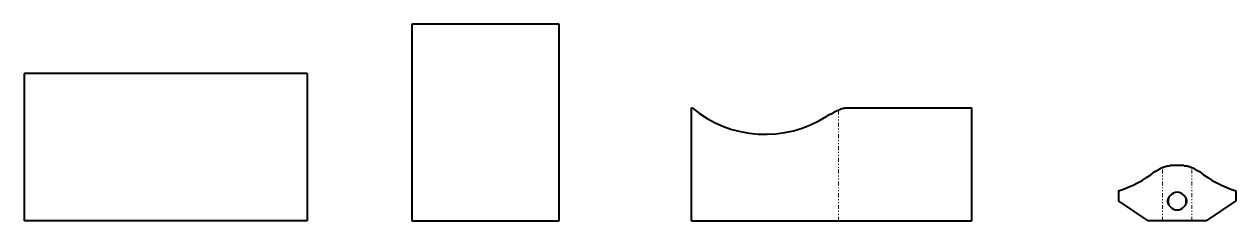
# Model space of a CAD drawing. Header units: millimetres. Extents: x 0 to 1235, y 0 to 200.
import ezdxf

# ---------------------------------------------------------------- set-up
doc = ezdxf.new("R2010")
doc.units = ezdxf.units.MM
for name, pattern in [('K5LT_AUXILIARY', [0]), ('K5LT_BASIC', [0]), ('K5LT_CHAIN_LINE_WITH_2_POINTS', [12, 4, -2, 1, -2, 1, -2])]:
    doc.linetypes.add(name, pattern=pattern)

msp = doc.modelspace()

# ---------------------------------------------------------------- linework, layer by layer
at = {"color": 7, "linetype": 'K5LT_BASIC', "lineweight": 40, "true_color": 0xffffff}
for p, q in [((545, 200), (395, 200)), ((395, 200), (395, 0)), ((545, 0), (545, 200)), ((0, 150), (0, 0)), ((288.4, 150), (0, 150)), ((288.4, 150), (288.4, 0)), ((680, 115), (680.6, 115)), ((680, 0), (680, 115)), ((836.8, 115), (841.6, 115)), ((841.6, 115), (965.6, 115)), ((965.6, 0), (965.6, 115)), ((1182, 56.1), (1168, 56.1)), ((1115.3, 30.4), (1115.3, 20.4)), ((1234.7, 30.4), (1234.7, 20.4)), ((1145.3, 0), (1115.3, 20.4)), ((1234.7, 20.4), (1204.7, 0)), ((288.4, 0), (0, 0)), ((395, 0), (545, 0)), ((680, 0), (818, 0)), ((818, 0), (841.6, 0)), ((841.6, 0), (965.6, 0)), ((1152.3, 0), (1145.3, 0)), ((1168, 0), (1152.3, 0)), ((1182, 0), (1168, 0)), ((1197.7, 0), (1182, 0)), ((1204.7, 0), (1197.7, 0))]:
    msp.add_line(p, q, dxfattribs=at)
at = {"color": 7, "linetype": 'K5LT_CHAIN_LINE_WITH_2_POINTS', "lineweight": 18, "true_color": 0xffffff}
for p, q in [((829.8, 0), (829.8, 112.6)), ((1160.1, 0), (1160.1, 54.2)), ((1189.9, 0), (1189.9, 54.2))]:
    msp.add_line(p, q, dxfattribs=at)
at = {"color": 7, "linetype": 'K5LT_BASIC', "lineweight": 40, "true_color": 0xffffff}
for centre, radius, start, end in [((755, 204), 116, 230.1068, 302.8952), ((1080.3, 141), 116, 287.5612, 308.3665), ((1269.7, 141), 116, 231.6335, 252.4388), ((1175, 20), 9, 38.9424, 141.0576), ((1175, 20), 9, 218.9424, 321.0576)]:
    msp.add_arc(centre, radius, start, end, dxfattribs=at)
for points, knots in [([(818, 106.6), (818.6, 106.9), (820.3, 107.8), (822.9, 109.2), (825.8, 110.7), (828.2, 112), (830.5, 113), (832.5, 113.8), (834.1, 114.3), (835.2, 114.6), (835.9, 114.8), (836.4, 114.9), (836.8, 115)], [0, 0, 0, 0, 1.31985, 3.69558, 5.619873, 7.544165, 8.916662, 10.289159, 11.644579, 11.983434, 12.32229, 13, 13, 13, 13]), ([(1152.3, 50), (1152.8, 50.3), (1154.1, 51), (1156, 52.1), (1158.1, 53.2), (1159.9, 54.1), (1161.5, 54.8), (1162.8, 55.2), (1164, 55.6), (1165.1, 55.8), (1166.1, 56), (1167.1, 56), (1167.7, 56.1), (1168, 56.1)], [0, 0, 0, 0, 1.836351, 4.896935, 7.273884, 9.650834, 11.221816, 12.792798, 14.004166, 15.215534, 16.166783, 17.083392, 18, 18, 18, 18]), ([(1182, 56.1), (1182.1, 56.1), (1182.3, 56.1), (1182.7, 56), (1183.1, 56), (1183.7, 56), (1184.4, 55.9), (1185.3, 55.7), (1186.4, 55.5), (1187.9, 55), (1189.9, 54.2), (1191.8, 53.3), (1193.6, 52.3), (1195, 51.6), (1196.4, 50.8), (1197.3, 50.3), (1197.7, 50)], [0, 0, 0, 0, 0.309385, 0.721898, 1.134411, 1.546925, 2.371951, 3.196978, 4.301647, 5.741039, 8.145823, 10.997265, 12.809983, 14.622702, 16.311351, 18, 18, 18, 18]), ([(1168, 25.7), (1167.7, 25.4), (1167.5, 25.2), (1167, 24.7), (1166.8, 24.4), (1166.4, 23.9), (1166.2, 23.7), (1165.9, 23.1), (1165.8, 22.9), (1165.5, 22.3), (1165.4, 22), (1165.3, 21.5), (1165.2, 21.2), (1165.1, 20.6), (1165.1, 20.4), (1165.1, 19.8), (1165.1, 19.5), (1165.2, 19), (1165.2, 18.7), (1165.4, 18.1), (1165.5, 17.8), (1165.7, 17.3), (1165.8, 17), (1166.1, 16.5), (1166.3, 16.2), (1166.7, 15.7), (1166.9, 15.5), (1167.3, 15), (1167.6, 14.7), (1167.9, 14.4), (1167.9, 14.4), (1168, 14.3)], [0, 0, 0, 0, 1.077279, 1.077279, 2.152917, 2.152917, 3.222307, 3.222307, 4.282388, 4.282388, 5.332173, 5.332173, 6.372814, 6.372814, 7.407238, 7.407238, 8.439478, 8.439478, 9.473844, 9.473844, 10.514105, 10.514105, 11.562813, 11.562813, 12.620905, 12.620905, 13.687634, 13.687634, 14.760892, 14.760892, 15, 15, 15, 15]), ([(1182, 14.3), (1182.2, 14.5), (1182.3, 14.6), (1182.7, 15), (1182.9, 15.2), (1183.3, 15.7), (1183.5, 16), (1183.9, 16.5), (1184, 16.8), (1184.3, 17.3), (1184.4, 17.6), (1184.6, 18.2), (1184.7, 18.4), (1184.8, 19), (1184.9, 19.3), (1184.9, 19.7), (1184.9, 19.9), (1184.9, 20.1), (1184.9, 20.3), (1184.9, 20.7), (1184.8, 21), (1184.7, 21.5), (1184.6, 21.8), (1184.4, 22.3), (1184.3, 22.6), (1184.1, 23.2), (1183.9, 23.4), (1183.6, 23.9), (1183.4, 24.2), (1183, 24.7), (1182.7, 25), (1182.3, 25.4), (1182.2, 25.5), (1182, 25.7)], [0, 0, 0, 0, 0.627971, 0.627971, 1.699151, 1.699151, 2.762919, 2.762919, 3.817596, 3.817596, 4.871869, 4.871869, 5.916242, 5.916242, 6.95293, 6.95293, 7.499983, 7.499983, 7.985576, 7.985576, 9.018472, 9.018472, 10.055722, 10.055722, 11.100478, 11.100478, 12.154417, 12.154417, 13.217518, 13.217518, 14.288207, 14.288207, 15, 15, 15, 15])]:
    msp.add_open_spline(points, degree=3, knots=knots, dxfattribs=at)
at = {"color": 232, "linetype": 'K5LT_AUXILIARY', "lineweight": 18, "true_color": 0xc52b79}
for points in [[(1168, 25.7), (1167.8, 25.4), (1167.6, 25.1), (1167.3, 24.4), (1167.2, 24.1), (1167, 23.4), (1166.9, 23), (1166.7, 22.3), (1166.6, 22), (1166.5, 21.2), (1166.5, 20.9), (1166.5, 20.3), (1166.5, 20.2), (1166.5, 19.8), (1166.5, 19.6), (1166.5, 19), (1166.5, 18.6), (1166.6, 17.9), (1166.7, 17.5), (1166.9, 16.8), (1167, 16.5), (1167.3, 15.8), (1167.4, 15.5), (1167.7, 14.9), (1167.8, 14.6), (1168, 14.3)], [(1182, 14.3), (1182.2, 14.6), (1182.4, 14.9), (1182.7, 15.6), (1182.8, 15.9), (1183, 16.6), (1183.1, 17), (1183.3, 17.7), (1183.4, 18), (1183.5, 18.8), (1183.5, 19.1), (1183.5, 19.7), (1183.5, 19.8), (1183.5, 20.2), (1183.5, 20.4), (1183.5, 21), (1183.5, 21.4), (1183.4, 22.1), (1183.3, 22.5), (1183.1, 23.2), (1183, 23.5), (1182.7, 24.2), (1182.6, 24.5), (1182.3, 25.1), (1182.2, 25.4), (1182, 25.7)]]:
    msp.add_open_spline(points, degree=3, knots=[0, 0, 0, 0, 1.016587, 1.016587, 2.03235, 2.03235, 3.04534, 3.04534, 4.05472, 4.05472, 5.060943, 5.060943, 5.499968, 5.499968, 6.065497, 6.065497, 7.070347, 7.070347, 8.077262, 8.077262, 9.087272, 9.087272, 10.100428, 10.100428, 11, 11, 11, 11], dxfattribs=at)

doc.saveas('drawing.dxf')
